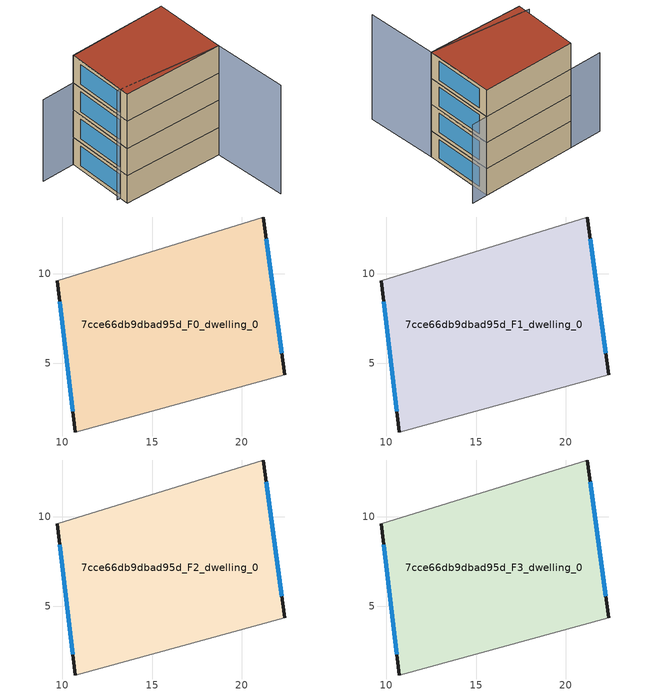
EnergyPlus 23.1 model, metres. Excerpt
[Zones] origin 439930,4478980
7cce66db9dbad95d_F0_dwelling_0
 floor ground (EU_floor_Construction): 21.18,13.16 22.38,4.36 10.72,1.18 9.72,9.6 z0
 wall outside (EU_wall_Construction): 22.38,4.36 21.18,13.16 / 9.72,9.6 10.72,1.18 z0:3
 wall adiabatic (EU_wall_Construction): 10.72,1.18 22.38,4.36 / 21.18,13.16 9.72,9.6 z0:3
 window (EU_Window_Construction): 22.21,5.58 21.34,11.94 / 9.86,8.43 10.58,2.34 z0.42:2.58
7cce66db9dbad95d_F1_dwelling_0
 floor to 7cce66db9dbad95d_F0_dwelling_0 (EU_floor_Construction): 21.18,13.16 22.38,4.36 10.72,1.18 9.72,9.6 z3
 wall outside (EU_wall_Construction): 22.38,4.36 21.18,13.16 / 9.72,9.6 10.72,1.18 z3:6
 wall adiabatic (EU_wall_Construction): 10.72,1.18 22.38,4.36 / 21.18,13.16 9.72,9.6 z3:6
 window (EU_Window_Construction): 22.21,5.58 21.34,11.94 / 9.86,8.43 10.58,2.34 z3.42:5.58
7cce66db9dbad95d_F2_dwelling_0
 floor to 7cce66db9dbad95d_F1_dwelling_0 (EU_floor_Construction): 21.18,13.16 22.38,4.36 10.72,1.18 9.72,9.6 z6
 wall outside (EU_wall_Construction): 22.38,4.36 21.18,13.16 / 9.72,9.6 10.72,1.18 z6:9
 wall adiabatic (EU_wall_Construction): 10.72,1.18 22.38,4.36 / 21.18,13.16 9.72,9.6 z6:9
 window (EU_Window_Construction): 22.21,5.58 21.34,11.94 / 9.86,8.43 10.58,2.34 z6.42:8.58
7cce66db9dbad95d_F3_dwelling_0
 floor to 7cce66db9dbad95d_F2_dwelling_0 (EU_floor_Construction): 21.18,13.16 22.38,4.36 10.72,1.18 9.72,9.6 z9
 wall outside (EU_wall_Construction): 22.38,4.36 21.18,13.16 / 9.72,9.6 10.72,1.18 z9:12
 wall adiabatic (EU_wall_Construction): 10.72,1.18 22.38,4.36 / 21.18,13.16 9.72,9.6 z9:12
 window (EU_Window_Construction): 22.21,5.58 21.34,11.94 / 9.86,8.43 10.58,2.34 z9.42:11.58
 roof outside (EU_roof_Construction): 22.38,4.36 21.18,13.16 9.72,9.6 10.72,1.18 z12
shading: 10.18,2.17 22.38,4.36 / 22.38,4.36 23.97,-4.51 z0:12; 23.11,13.76 5.81,8.38 z0:9
[Building]
EU S2 Campaign: North Axis=0; Terrain=City; Solar Distribution=FullExterior
[Site:Location]
Madrid: Latitude=40.5; Longitude=-3.5; Time Zone=1; Elevation=609
[SizingPeriod:WeatherFileDays]
AnnualSizingPeriod: Begin Month=1; Begin Day of Month=1; End Month=12; End Day of Month=31; Day of Week for Start Day=Monday; Use Weather File Daylight Saving Period=No; Use Weather File Rain and Snow Indicators=No
[MATERIAL]
EU_InternalMass_Material: Roughness=MediumRough; Thickness=0.1; Conductivity=1; Density=1800; Specific Heat=900; Thermal Absorptance=0.9; Solar Absorptance=0.7; Visible Absorptance=0.7
[MATERIAL:NOMASS] Roughness=MediumRough; Thermal Absorptance=0.9; Solar Absorptance=0.7; Visible Absorptance=0.7
Name | Thermal Resistance
EU_wall_NoMass | 1.60022
EU_roof_NoMass | 1.57597
EU_floor_NoMass | 0.470652
[WINDOWMATERIAL:SIMPLEGLAZINGSYSTEM]
EU_Window_SimpleGlazing: UFactor=3.28802; Solar Heat Gain Coefficient=0.85; Visible Transmittance=0.85
[CONSTRUCTION]
EU_wall_Construction: EU_wall_NoMass
EU_roof_Construction: EU_roof_NoMass
EU_floor_Construction: EU_floor_NoMass
EU_InternalMass_Construction: EU_InternalMass_Material
EU_Window_Construction: EU_Window_SimpleGlazing
[ZONE] Type=1; Multiplier=1; Ceiling Height=autocalculate; Volume=309.746; Floor Area=autocalculate; Part of Total Floor Area=Yes
7cce66db9dbad95d_F0_dwelling_0; 7cce66db9dbad95d_F1_dwelling_0; 7cce66db9dbad95d_F2_dwelling_0; 7cce66db9dbad95d_F3_dwelling_0
[INTERNALMASS] Construction=EU_InternalMass_Construction; Surface Area=103.249
Name | Zone or ZoneList
7cce66db9dbad95d_F0_dwelling_0_EU_InternalMass | 7cce66db9dbad95d_F0_dwelling_0
7cce66db9dbad95d_F1_dwelling_0_EU_InternalMass | 7cce66db9dbad95d_F1_dwelling_0
7cce66db9dbad95d_F2_dwelling_0_EU_InternalMass | 7cce66db9dbad95d_F2_dwelling_0
7cce66db9dbad95d_F3_dwelling_0_EU_InternalMass | 7cce66db9dbad95d_F3_dwelling_0
[OTHEREQUIPMENT] Fuel Type=Electricity; Design Level Calculation Method=Watts/Area; Power per Zone Floor Area=1; Fraction Latent=0; Fraction Radiant=0; Fraction Lost=0; Carbon Dioxide Generation Rate=0; EndUse Subcategory=EU_Step8_InternalGains
Name | Zone or ZoneList or Space or SpaceList | Schedule
EU_Step8_InternalGain_7cce66db9dbad95d_F0_dwelling_0_f000 | 7cce66db9dbad95d_F0_dwelling_0 | EU_Step8_GainSchedule_7cce66db9dbad95d_F0_dwelling_0_f000
EU_Step8_InternalGain_7cce66db9dbad95d_F1_dwelling_0_f000 | 7cce66db9dbad95d_F1_dwelling_0 | EU_Step8_GainSchedule_7cce66db9dbad95d_F1_dwelling_0_f000
EU_Step8_InternalGain_7cce66db9dbad95d_F2_dwelling_0_f000 | 7cce66db9dbad95d_F2_dwelling_0 | EU_Step8_GainSchedule_7cce66db9dbad95d_F2_dwelling_0_f000
EU_Step8_InternalGain_7cce66db9dbad95d_F3_dwelling_0_f000 | 7cce66db9dbad95d_F3_dwelling_0 | EU_Step8_GainSchedule_7cce66db9dbad95d_F3_dwelling_0_f000
[ZONEVENTILATION:DESIGNFLOWRATE] Schedule=EU_AlwaysOn; Design Flow Rate Calculation Method=AirChanges/Hour; Air Changes per Hour=0.480704; Ventilation Type=Natural; Fan Pressure Rise=0; Fan Total Efficiency=1; Constant Term Coefficient=1; Temperature Term Coefficient=0; Velocity Term Coefficient=0; Velocity Squared Term Coefficient=0; Minimum Indoor Temperature=-100; Maximum Indoor Temperature=100; Delta Temperature=-100; Minimum Outdoor Temperature=-100; Maximum Outdoor Temperature=100; Maximum Wind Speed=40
Name | Zone or ZoneList or Space or SpaceList
EU_ConstantAir_7cce66db9dbad95d_F0_dwelling_0 | 7cce66db9dbad95d_F0_dwelling_0
EU_ConstantAir_7cce66db9dbad95d_F1_dwelling_0 | 7cce66db9dbad95d_F1_dwelling_0
EU_ConstantAir_7cce66db9dbad95d_F2_dwelling_0 | 7cce66db9dbad95d_F2_dwelling_0
EU_ConstantAir_7cce66db9dbad95d_F3_dwelling_0 | 7cce66db9dbad95d_F3_dwelling_0
[HVACTEMPLATE:THERMOSTAT] Constant Heating Setpoint=20; Constant Cooling Setpoint=50
EU_HeatOnly_7cce66db9dbad95d_F0_dwelling_0; EU_HeatOnly_7cce66db9dbad95d_F1_dwelling_0; EU_HeatOnly_7cce66db9dbad95d_F2_dwelling_0; EU_HeatOnly_7cce66db9dbad95d_F3_dwelling_0
[HVACTEMPLATE:ZONE:IDEALLOADSAIRSYSTEM] System Availability Schedule=EU_AlwaysOn; Maximum Heating Supply Air Temperature=50; Minimum Cooling Supply Air Temperature=13; Maximum Heating Supply Air Humidity Ratio=0.0156; Minimum Cooling Supply Air Humidity Ratio=0.0077; Heating Limit=NoLimit; Cooling Limit=NoLimit; Heating Availability Schedule=EU_AlwaysOn; Cooling Availability Schedule=EU_CoolingOff; Dehumidification Control Type=ConstantSensibleHeatRatio; Cooling Sensible Heat Ratio=0.7; Dehumidification Setpoint=60; Humidification Control Type=None; Humidification Setpoint=30; Outdoor Air Method=None; Outdoor Air Flow Rate per Person=0.00944; Outdoor Air Flow Rate per Zone Floor Area=0; Outdoor Air Flow Rate per Zone=0; Demand Controlled Ventilation Type=None; Outdoor Air Economizer Type=NoEconomizer; Heat Recovery Type=None; Sensible Heat Recovery Effectiveness=0.7; Latent Heat Recovery Effectiveness=0.65
Name | Template Thermostat
7cce66db9dbad95d_F0_dwelling_0 | EU_HeatOnly_7cce66db9dbad95d_F0_dwelling_0
7cce66db9dbad95d_F1_dwelling_0 | EU_HeatOnly_7cce66db9dbad95d_F1_dwelling_0
7cce66db9dbad95d_F2_dwelling_0 | EU_HeatOnly_7cce66db9dbad95d_F2_dwelling_0
7cce66db9dbad95d_F3_dwelling_0 | EU_HeatOnly_7cce66db9dbad95d_F3_dwelling_0
[SIZING:ZONE] Zone Cooling Design Supply Air Temperature Input Method=SupplyAirTemperature; Zone Cooling Design Supply Air Temperature=13; Zone Heating Design Supply Air Temperature Input Method=SupplyAirTemperature; Zone Heating Design Supply Air Temperature=50; Zone Cooling Design Supply Air Humidity Ratio=0.008; Zone Heating Design Supply Air Humidity Ratio=0.008; Cooling Design Air Flow Method=DesignDay; Cooling Design Air Flow Rate=0; Cooling Minimum Air Flow per Zone Floor Area=0.000762; Cooling Minimum Air Flow=0; Cooling Minimum Air Flow Fraction=0.2; Heating Design Air Flow Method=DesignDay; Heating Design Air Flow Rate=0; Heating Maximum Air Flow per Zone Floor Area=0.002032; Heating Maximum Air Flow=0.141576; Heating Maximum Air Flow Fraction=0.3; Account for Dedicated Outdoor Air System=No; Dedicated Outdoor Air System Control Strategy=NeutralSupplyAir; Dedicated Outdoor Air Low Setpoint Temperature for Design=autosize; Dedicated Outdoor Air High Setpoint Temperature for Design=autosize; Zone Load Sizing Method=Sensible Load Only No Latent Load; Zone Latent Cooling Design Supply Air Humidity Ratio Input Method=HumidityRatioDifference; Zone Cooling Design Supply Air Humidity Ratio Difference=0.005; Zone Latent Heating Design Supply Air Humidity Ratio Input Method=HumidityRatioDifference; Zone Humidification Design Supply Air Humidity Ratio Difference=0.005
7cce66db9dbad95d_F0_dwelling_0; 7cce66db9dbad95d_F1_dwelling_0; 7cce66db9dbad95d_F2_dwelling_0; 7cce66db9dbad95d_F3_dwelling_0
[SCHEDULE:CONSTANT]
Name | Hourly Value
EU_AlwaysOn | 1
EU_CoolingOff | 0
[SCHEDULE:FILE] Column Number=1; Rows to Skip at Top=0; Number of Hours of Data=8760; Column Separator=Comma; Interpolate to Timestep=No; Minutes per Item=60; Adjust Schedule for Daylight Savings=Yes
Name | File
EU_Step8_GainSchedule_7cce66db9dbad95d_F0_dwelling_0_f000 | ../../schedules/7cce66db9dbad95d/7cce66db9dbad95d_F0_dwelling_0_f000_gain.csv
EU_Step8_GainSchedule_7cce66db9dbad95d_F1_dwelling_0_f000 | ../../schedules/7cce66db9dbad95d/7cce66db9dbad95d_F1_dwelling_0_f000_gain.csv
EU_Step8_GainSchedule_7cce66db9dbad95d_F2_dwelling_0_f000 | ../../schedules/7cce66db9dbad95d/7cce66db9dbad95d_F2_dwelling_0_f000_gain.csv
EU_Step8_GainSchedule_7cce66db9dbad95d_F3_dwelling_0_f000 | ../../schedules/7cce66db9dbad95d/7cce66db9dbad95d_F3_dwelling_0_f000_gain.csv
